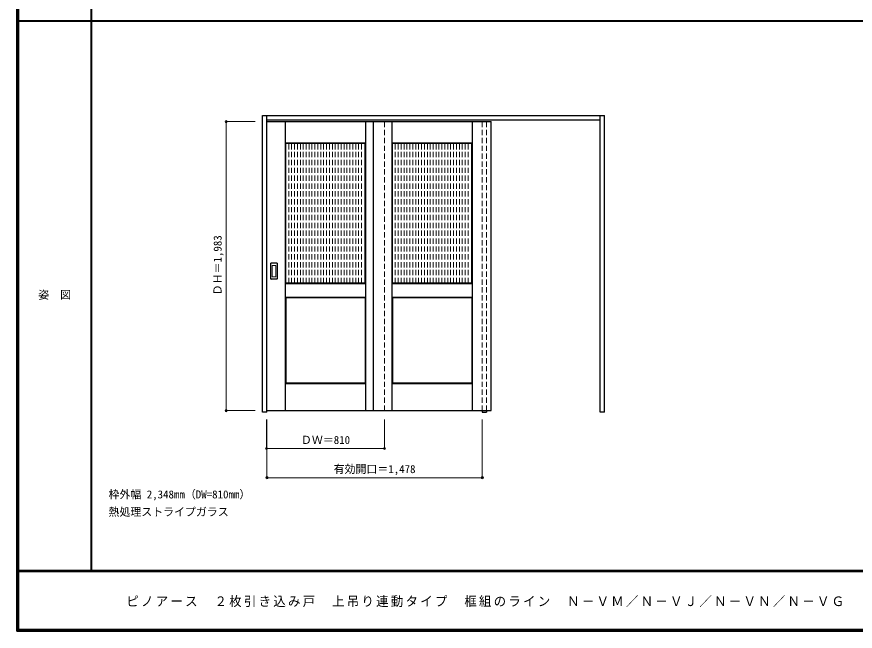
# Model space of a CAD drawing. Units: millimetres, scale not verified. Extents: x -6000 to 5700, y -4307 to 4175.
# Drawn here: x -6000 to -243, y -4205 to 12 of the extents above; entities that cross this region are included whole.
import ezdxf
from ezdxf.enums import TextEntityAlignment as Align

# ---------------------------------------------------------------- set-up
doc = ezdxf.new("R2010")
doc.units = ezdxf.units.MM
doc.header["$LTSCALE"] = 30
doc.header["$PDMODE"] = 32
doc.header["$PDSIZE"] = 15
doc.linetypes.add('DASHED1', pattern=[1.8, 1.2, -0.6])
for name, color, linetype, lineweight in [('0-2_扉', 4, 'DASHED1', 9), ('0-3_仕上げ', 4, 'Continuous', 9), ('0-4_枠', 3, 'Continuous', 25), ('0-6_引手', 7, 'Continuous', 18), ('0-B_寸法', 7, 'Continuous', 9), ('0-C_ハッチ', 4, 'DASHED1', 9), ('F-1_枠', 6, 'Continuous', 40)]:
    doc.layers.add(name, color=color, linetype=linetype, lineweight=lineweight)
doc.layers.add('0-A_文字', color=7, linetype='Continuous')
doc.layers.add('F-A_文字', color=7, linetype='Continuous')
doc.styles.add('ＭＳ ゴシック', font='')
doc.styles.get('ＭＳ ゴシック').set_extended_font_data('MS Gothic')

msp = doc.modelspace()

# ---------------------------------------------------------------- linework, layer by layer
at = {"layer": '0-2_扉'}
for p, q in [((-4285, -707.75), (-4282, -707.75)), ((-4285, -2690.75), (-4285, -707.75)), ((-3475, -2690.75), (-3475, -707.75)), ((-4282, -2690.75), (-4285, -2690.75))]:
    msp.add_line(p, q, dxfattribs=at)
at = {"layer": '0-2_扉', "color": 3, "linetype": 'Continuous', "lineweight": 25}
for p, q in [((-4282, -707.75), (-2743, -707.75)), ((-3553, -707.75), (-3553, -2690.75))]:
    msp.add_line(p, q, dxfattribs=at)
msp.add_lwpolyline([(-4282, -2690.75), (-2743, -2690.75), (-2743, -707.75)], dxfattribs=at)
at = {"layer": '0-3_仕上げ', "color": 7, "lineweight": 18}
for p, q in [((-4157, -2690.75), (-4157, -707.75)), ((-4155.5, -855.25), (-4155.5, -707.75)), ((-4154, -853.75), (-4154, -707.75)), ((-3606, -853.75), (-3606, -707.75)), ((-3604.5, -855.25), (-3604.5, -707.75)), ((-3603, -2690.75), (-3603, -707.75)), ((-3425, -2690.75), (-3425, -707.75)), ((-3423.5, -855.25), (-3423.5, -707.75)), ((-3422, -853.75), (-3422, -707.75)), ((-2874, -853.75), (-2874, -707.75)), ((-2872.5, -855.25), (-2872.5, -707.75)), ((-2871, -2690.75), (-2871, -707.75)), ((-4154, -853.75), (-4155.5, -855.25)), ((-4153, -857.75), (-4155.5, -855.25)), ((-3606, -853.75), (-4154, -853.75)), ((-3422, -853.75), (-3423.5, -855.25)), ((-3421, -857.75), (-3423.5, -855.25)), ((-2874, -853.75), (-3422, -853.75)), ((-4155.5, -1913.25), (-4155.5, -1818.25)), ((-4154, -1911.75), (-4154, -1819.75)), ((-3606, -1819.75), (-4154, -1819.75)), ((-3607, -1815.75), (-3604.5, -1818.25)), ((-3606, -1819.75), (-3604.5, -1818.25)), ((-3606, -1911.75), (-3606, -1819.75)), ((-3604.5, -1913.25), (-3604.5, -1818.25)), ((-3423.5, -1913.25), (-3423.5, -1818.25)), ((-3422, -1911.75), (-3422, -1819.75)), ((-2874, -1819.75), (-3422, -1819.75)), ((-2875, -1815.75), (-2872.5, -1818.25)), ((-2874, -1819.75), (-2872.5, -1818.25)), ((-2874, -1911.75), (-2874, -1819.75)), ((-2872.5, -1913.25), (-2872.5, -1818.25)), ((-4154, -1911.75), (-4155.5, -1913.25)), ((-4153, -1915.75), (-4155.5, -1913.25)), ((-4154, -1911.75), (-3606, -1911.75)), ((-3422, -1911.75), (-3423.5, -1913.25)), ((-3421, -1915.75), (-3423.5, -1913.25)), ((-3422, -1911.75), (-2874, -1911.75)), ((-4155.5, -2690.75), (-4155.5, -2505.25)), ((-4154, -2690.75), (-4154, -2506.75)), ((-3606, -2506.75), (-4154, -2506.75)), ((-3607, -2502.75), (-3604.5, -2505.25)), ((-3606, -2506.75), (-3604.5, -2505.25)), ((-3606, -2690.75), (-3606, -2506.75)), ((-3604.5, -2690.75), (-3604.5, -2505.25)), ((-3423.5, -2690.75), (-3423.5, -2505.25)), ((-3422, -2690.75), (-3422, -2506.75)), ((-2874, -2506.75), (-3422, -2506.75)), ((-2875, -2502.75), (-2872.5, -2505.25)), ((-2874, -2506.75), (-2872.5, -2505.25)), ((-2874, -2690.75), (-2874, -2506.75)), ((-2872.5, -2690.75), (-2872.5, -2505.25))]:
    msp.add_line(p, q, dxfattribs=at)
at = {"layer": '0-3_仕上げ', "color": 3, "lineweight": 25}
for p, q in [((-4153, -1815.75), (-4153, -857.75)), ((-3607, -857.75), (-4153, -857.75)), ((-3607, -1815.75), (-3607, -857.75)), ((-3421, -1815.75), (-3421, -857.75)), ((-2875, -857.75), (-3421, -857.75)), ((-2875, -1815.75), (-2875, -857.75)), ((-3607, -1815.75), (-4153, -1815.75)), ((-2875, -1815.75), (-3421, -1815.75)), ((-4153, -1915.75), (-4153, -2502.75)), ((-3421, -1915.75), (-3421, -2502.75)), ((-3607, -2502.75), (-4153, -2502.75)), ((-2875, -2502.75), (-3421, -2502.75))]:
    msp.add_line(p, q, dxfattribs=at)
at = {"layer": '0-3_仕上げ', "color": 7, "lineweight": 18}
for points in [[(-3606, -853.75), (-3604.5, -855.25), (-3607, -857.75)], [(-2874, -853.75), (-2872.5, -855.25), (-2875, -857.75)], [(-4154, -1819.75), (-4155.5, -1818.25), (-4153, -1815.75)], [(-3422, -1819.75), (-3423.5, -1818.25), (-3421, -1815.75)], [(-3606, -1911.75), (-3604.5, -1913.25), (-3607, -1915.75)], [(-2874, -1911.75), (-2872.5, -1913.25), (-2875, -1915.75)], [(-4154, -2506.75), (-4155.5, -2505.25), (-4153, -2502.75)], [(-3422, -2506.75), (-3423.5, -2505.25), (-3421, -2502.75)]]:
    msp.add_lwpolyline(points, dxfattribs=at)
at = {"layer": '0-3_仕上げ', "color": 3, "lineweight": 25}
for points in [[(-4153, -1915.75), (-3607, -1915.75), (-3607, -2502.75)], [(-3421, -1915.75), (-2875, -1915.75), (-2875, -2502.75)]]:
    msp.add_lwpolyline(points, dxfattribs=at)
at = {"layer": '0-4_枠'}
for p, q in [((-4312, -666.25), (-1964, -666.25)), ((-4282, -2701.25), (-4282, -666.25)), ((-1994, -2701.25), (-1994, -666.25)), ((-1964, -2701.25), (-1964, -666.25)), ((-4282, -696.25), (-1994, -696.25)), ((-2804, -2690.75), (-2804, -2701.25)), ((-2804, -2701.25), (-2774, -2701.25)), ((-2774, -2690.75), (-2774, -2701.25)), ((-1964, -2701.25), (-1994, -2701.25))]:
    msp.add_line(p, q, dxfattribs=at)
at = {"layer": '0-4_枠', "color": 4, "linetype": 'DASHED1', "lineweight": 9}
for p, q in [((-2804, -2690.75), (-2804, -696.25)), ((-2774, -2690.75), (-2774, -696.25))]:
    msp.add_line(p, q, dxfattribs=at)
at = {"layer": '0-4_枠'}
msp.add_lwpolyline([(-4282, -2701.25), (-4312, -2701.25), (-4312, -666.25)], dxfattribs=at)
at = {"layer": '0-6_引手', "color": 3, "lineweight": 25}
for p, q in [((-4255, -1786.75), (-4255, -1679.75)), ((-4214.5, -1678.25), (-4253.5, -1678.25)), ((-4213, -1679.75), (-4213, -1786.75)), ((-4214.5, -1788.25), (-4253.5, -1788.25))]:
    msp.add_line(p, q, dxfattribs=at)
at = {"layer": '0-6_引手'}
for p, q in [((-4246.5, -1770.75), (-4246.5, -1695.75)), ((-4223, -1694.25), (-4245, -1694.25)), ((-4221.5, -1695.75), (-4221.5, -1770.75)), ((-4223, -1772.25), (-4245, -1772.25))]:
    msp.add_line(p, q, dxfattribs=at)
at = {"layer": '0-6_引手', "color": 3, "lineweight": 25}
for centre, start, end in [((-4253.5, -1679.75), 90, 180), ((-4214.5, -1679.75), 0, 90), ((-4253.5, -1786.75), 180, 270), ((-4214.5, -1786.75), 270, 0)]:
    msp.add_arc(centre, 1.5, start, end, dxfattribs=at)
at = {"layer": '0-6_引手'}
for centre, start, end in [((-4245, -1695.75), 90, 180), ((-4223, -1695.75), 0, 90), ((-4245, -1770.75), 180, 270), ((-4223, -1770.75), 270, 0)]:
    msp.add_arc(centre, 1.5, start, end, dxfattribs=at)
at = {"layer": '0-B_寸法', "color": 4}
for p, q in [((-4562, -707.75), (-4562, -2690.75)), ((-4562, -707.75), (-4362, -707.75)), ((-4562, -2690.75), (-4362, -2690.75)), ((-4285, -2951.25), (-4285, -2751.25)), ((-4282, -3151.25), (-4282, -2751.25)), ((-3475, -2951.25), (-3475, -2751.25)), ((-2804, -3151.25), (-2804, -2751.25)), ((-3475, -2951.25), (-4285, -2951.25)), ((-4282, -3151.25), (-2804, -3151.25))]:
    msp.add_line(p, q, dxfattribs=at)
at = {"layer": '0-B_寸法'}
for p in [(-4562, -707.75), (-4562, -2690.75), (-4285, -2951.25), (-3475, -2951.25), (-4282, -3151.25), (-2804, -3151.25)]:
    msp.add_point(p, dxfattribs=at)
at = {"layer": '0-C_ハッチ'}
for p, q in [((-4133, -1815.75), (-4133, -857.75)), ((-4113, -1815.75), (-4113, -857.75)), ((-4093, -1815.75), (-4093, -857.75)), ((-4073, -1815.75), (-4073, -857.75)), ((-4053, -1815.75), (-4053, -857.75)), ((-4033, -1815.75), (-4033, -857.75)), ((-4013, -1815.75), (-4013, -857.75)), ((-3993, -1815.75), (-3993, -857.75)), ((-3973, -1815.75), (-3973, -857.75)), ((-3953, -1815.75), (-3953, -857.75)), ((-3933, -1815.75), (-3933, -857.75)), ((-3913, -1815.75), (-3913, -857.75)), ((-3893, -1815.75), (-3893, -857.75)), ((-3873, -1815.75), (-3873, -857.75)), ((-3853, -1815.75), (-3853, -857.75)), ((-3833, -1815.75), (-3833, -857.75)), ((-3813, -1815.75), (-3813, -857.75)), ((-3793, -1815.75), (-3793, -857.75)), ((-3773, -1815.75), (-3773, -857.75)), ((-3753, -1815.75), (-3753, -857.75)), ((-3733, -1815.75), (-3733, -857.75)), ((-3713, -1815.75), (-3713, -857.75)), ((-3693, -1815.75), (-3693, -857.75)), ((-3673, -1815.75), (-3673, -857.75)), ((-3653, -1815.75), (-3653, -857.75)), ((-3633, -1815.75), (-3633, -857.75)), ((-3401, -1815.75), (-3401, -857.75)), ((-3381, -1815.75), (-3381, -857.75)), ((-3361, -1815.75), (-3361, -857.75)), ((-3341, -1815.75), (-3341, -857.75)), ((-3321, -1815.75), (-3321, -857.75)), ((-3301, -1815.75), (-3301, -857.75)), ((-3281, -1815.75), (-3281, -857.75)), ((-3261, -1815.75), (-3261, -857.75)), ((-3241, -1815.75), (-3241, -857.75)), ((-3221, -1815.75), (-3221, -857.75)), ((-3201, -1815.75), (-3201, -857.75)), ((-3181, -1815.75), (-3181, -857.75)), ((-3161, -1815.75), (-3161, -857.75)), ((-3141, -1815.75), (-3141, -857.75)), ((-3121, -1815.75), (-3121, -857.75)), ((-3101, -1815.75), (-3101, -857.75)), ((-3081, -1815.75), (-3081, -857.75)), ((-3061, -1815.75), (-3061, -857.75)), ((-3041, -1815.75), (-3041, -857.75)), ((-3021, -1815.75), (-3021, -857.75)), ((-3001, -1815.75), (-3001, -857.75)), ((-2981, -1815.75), (-2981, -857.75)), ((-2961, -1815.75), (-2961, -857.75)), ((-2941, -1815.75), (-2941, -857.75)), ((-2921, -1815.75), (-2921, -857.75)), ((-2901, -1815.75), (-2901, -857.75))]:
    msp.add_line(p, q, dxfattribs=at)
at = {"layer": 'F-1_枠'}
for p, q in [((-6000, 4175), (-6000, -4205)), ((-5995, 4175), (-5995, -4205)), ((-5990, 4175), (-5990, -4205)), ((-5490, 4175), (-5490, -3790)), ((-6000, -15.5), (5700, -15.5)), ((5700, -3790), (-6000, -3790)), ((5700, -3795), (-6000, -3795)), ((5700, -4195), (-6000, -4195)), ((5700, -4200), (-6000, -4200)), ((5700, -4205), (-6000, -4205))]:
    msp.add_line(p, q, dxfattribs=at)

# ---------------------------------------------------------------- texts
at = {"layer": '0-A_文字', "style": 'ＭＳ ゴシック'}
for s, p in [('枠外幅 2,348mm（DW=810mm）', (-5370, -3310)), ('熱処理ストライプガラス', (-5370, -3430))]:
    msp.add_text(s, height=54.99, dxfattribs=at).set_placement(p, align=Align.BOTTOM_LEFT)
at = {"layer": '0-B_寸法', "style": 'ＭＳ ゴシック'}
msp.add_text('ＤＨ＝1,983', height=54.99, rotation=90, dxfattribs=at).set_placement((-4577, -1899.5), align=Align.BOTTOM_LEFT)
for s, p in [('ＤＷ＝810', (-4048.75, -2936.25)), ('有効開口＝1,478', (-3824.25, -3136.25))]:
    msp.add_text(s, height=54.99, dxfattribs=at).set_placement(p, align=Align.BOTTOM_LEFT)
at = {"layer": 'F-A_文字', "style": 'ＭＳ ゴシック'}
msp.add_text('姿\u3000図', height=54.99, dxfattribs=at).set_placement((-5852.5, -1940.25), align=Align.BOTTOM_LEFT)
at = {"layer": 'F-A_文字', "insert": (-5247.55, -4040), "char_height": 65.98, "attachment_point": 7, "style": 'ＭＳ ゴシック'}
msp.add_mtext('\\T1.18;\\W0.95;ピノアース\u3000２枚引き込み戸\u3000上吊り連動タイプ\u3000框組のライン\u3000Ｎ－ＶＭ／Ｎ－ＶＪ／Ｎ－ＶＮ／Ｎ－ＶＧ', dxfattribs=at)

doc.saveas('drawing.dxf')
